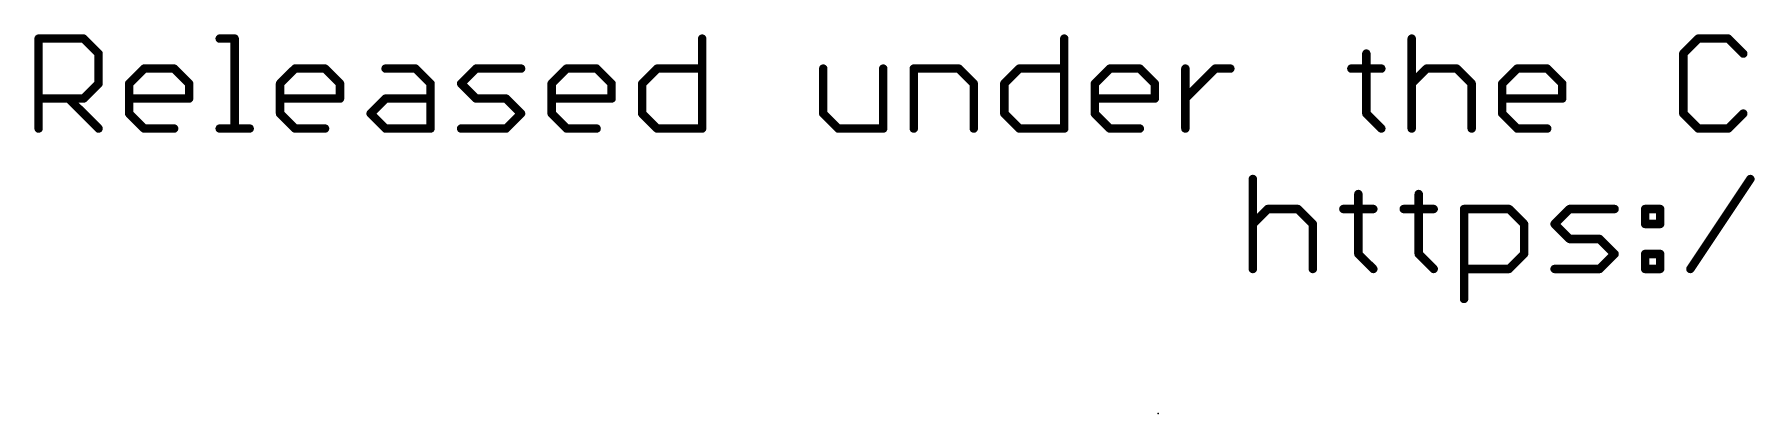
# Model space of a CAD drawing. Extents: x -33 to 74, y -18 to 36.
# Drawn here: x -33.3 to -2.19, y -17.78 to -10.92 of the extents above; entities that cross this region are included whole.
import ezdxf

# ---------------------------------------------------------------- set-up
doc = ezdxf.new("R2010")
doc.units = 0
doc.layers.add('23', color=53, linetype='CONTINUOUS')
doc.layers.add('51', color=53, linetype='CONTINUOUS')

msp = doc.modelspace()

# ---------------------------------------------------------------- linework, layer by layer
at = {"layer": '23'}
msp.add_point((-12.9765, -17.78), dxfattribs=at)
at = {"layer": '51', "const_width": 0.1524}
for points in [[(-33.2203, -12.6238), (-33.2203, -10.9968)], [(-33.2203, -10.9968), (-32.4068, -10.9968)], [(-32.4068, -10.9968), (-32.1356, -11.268)], [(-32.1356, -11.268), (-32.1356, -11.8103)], [(-29.9459, -10.9968), (-29.6748, -10.9968)], [(-29.6748, -10.9968), (-29.6748, -12.6238)], [(-21.2212, -10.9968), (-21.2212, -12.6238)], [(-14.6726, -10.9968), (-14.6726, -12.6238)], [(-9.2103, -11.268), (-9.2103, -12.3526)], [(-8.3901, -10.9968), (-8.3901, -12.6238)], [(-3.2074, -10.9968), (-3.4786, -11.268)], [(-3.4786, -11.268), (-3.4786, -12.3526)], [(-2.6651, -10.9968), (-3.2074, -10.9968)], [(-2.3939, -11.268), (-2.6651, -10.9968)], [(-31.5831, -11.8103), (-31.3119, -11.5391)], [(-31.3119, -11.5391), (-30.7696, -11.5391)], [(-30.7696, -11.5391), (-30.4984, -11.8103)], [(-28.8545, -11.8103), (-28.5833, -11.5391)], [(-28.5833, -11.5391), (-28.041, -11.5391)], [(-28.041, -11.5391), (-27.7698, -11.8103)], [(-26.9462, -11.5391), (-26.4039, -11.5391)], [(-26.4039, -11.5391), (-26.1327, -11.8103)], [(-25.5802, -11.8103), (-25.309, -11.5391)], [(-25.309, -11.5391), (-24.4955, -11.5391)], [(-23.943, -11.8103), (-23.6719, -11.5391)], [(-23.6719, -11.5391), (-23.1295, -11.5391)], [(-23.1295, -11.5391), (-22.8584, -11.8103)], [(-22.3059, -11.8103), (-22.0347, -11.5391)], [(-22.0347, -11.5391), (-21.2212, -11.5391)], [(-19.0316, -11.5391), (-19.0316, -12.3526)], [(-17.9469, -12.6238), (-17.9469, -11.5391)], [(-17.3944, -12.6238), (-17.3944, -11.5391)], [(-17.3944, -11.5391), (-16.5809, -11.5391)], [(-16.5809, -11.5391), (-16.3098, -11.8103)], [(-15.7573, -11.8103), (-15.4861, -11.5391)], [(-15.4861, -11.5391), (-14.6726, -11.5391)], [(-14.1201, -11.8103), (-13.8489, -11.5391)], [(-13.8489, -11.5391), (-13.3066, -11.5391)], [(-13.3066, -11.5391), (-13.0354, -11.8103)], [(-12.4829, -12.6238), (-12.4829, -11.5391)], [(-12.4829, -12.0815), (-11.9406, -11.5391)], [(-11.9406, -11.5391), (-11.6695, -11.5391)], [(-9.4815, -11.5391), (-8.9392, -11.5391)], [(-8.3901, -11.8103), (-8.1189, -11.5391)], [(-8.1189, -11.5391), (-7.5766, -11.5391)], [(-7.5766, -11.5391), (-7.3054, -11.8103)], [(-6.7529, -11.8103), (-6.4817, -11.5391)], [(-6.4817, -11.5391), (-5.9394, -11.5391)], [(-5.9394, -11.5391), (-5.6682, -11.8103)], [(-32.1356, -11.8103), (-32.4068, -12.0815)], [(-31.5831, -12.3526), (-31.5831, -11.8103)], [(-30.4984, -11.8103), (-30.4984, -12.0815)], [(-28.8545, -12.3526), (-28.8545, -11.8103)], [(-27.7698, -11.8103), (-27.7698, -12.0815)], [(-26.1327, -11.8103), (-26.1327, -12.6238)], [(-25.309, -12.0815), (-25.5802, -11.8103)], [(-23.943, -12.3526), (-23.943, -11.8103)], [(-22.8584, -11.8103), (-22.8584, -12.0815)], [(-22.3059, -12.3526), (-22.3059, -11.8103)], [(-16.3098, -11.8103), (-16.3098, -12.6238)], [(-15.7573, -12.3526), (-15.7573, -11.8103)], [(-14.1201, -12.3526), (-14.1201, -11.8103)], [(-13.0354, -11.8103), (-13.0354, -12.0815)], [(-7.3054, -11.8103), (-7.3054, -12.6238)], [(-6.7529, -12.3526), (-6.7529, -11.8103)], [(-5.6682, -11.8103), (-5.6682, -12.0815)], [(-32.4068, -12.0815), (-33.2203, -12.0815)], [(-32.6779, -12.0815), (-32.1356, -12.6238)], [(-30.4984, -12.0815), (-31.5831, -12.0815)], [(-27.7698, -12.0815), (-28.8545, -12.0815)], [(-27.2173, -12.3526), (-26.9462, -12.0815)], [(-26.9462, -12.0815), (-26.1327, -12.0815)], [(-24.7667, -12.0815), (-25.309, -12.0815)], [(-24.4955, -12.3526), (-24.7667, -12.0815)], [(-22.8584, -12.0815), (-23.943, -12.0815)], [(-13.0354, -12.0815), (-14.1201, -12.0815)], [(-5.6682, -12.0815), (-6.7529, -12.0815)], [(-31.3119, -12.6238), (-31.5831, -12.3526)], [(-28.5833, -12.6238), (-28.8545, -12.3526)], [(-26.9462, -12.6238), (-27.2173, -12.3526)], [(-24.7667, -12.6238), (-24.4955, -12.3526)], [(-23.6719, -12.6238), (-23.943, -12.3526)], [(-22.0347, -12.6238), (-22.3059, -12.3526)], [(-19.0316, -12.3526), (-18.7604, -12.6238)], [(-15.4861, -12.6238), (-15.7573, -12.3526)], [(-13.8489, -12.6238), (-14.1201, -12.3526)], [(-9.2103, -12.3526), (-8.9392, -12.6238)], [(-6.4817, -12.6238), (-6.7529, -12.3526)], [(-3.4786, -12.3526), (-3.2074, -12.6238)], [(-2.6651, -12.6238), (-2.3939, -12.3526)], [(-30.7696, -12.6238), (-31.3119, -12.6238)], [(-29.9459, -12.6238), (-29.4036, -12.6238)], [(-28.041, -12.6238), (-28.5833, -12.6238)], [(-26.1327, -12.6238), (-26.9462, -12.6238)], [(-25.5802, -12.6238), (-24.7667, -12.6238)], [(-23.1295, -12.6238), (-23.6719, -12.6238)], [(-21.2212, -12.6238), (-22.0347, -12.6238)], [(-18.7604, -12.6238), (-17.9469, -12.6238)], [(-14.6726, -12.6238), (-15.4861, -12.6238)], [(-13.3066, -12.6238), (-13.8489, -12.6238)], [(-5.9394, -12.6238), (-6.4817, -12.6238)], [(-3.2074, -12.6238), (-2.6651, -12.6238)], [(-11.2631, -13.5368), (-11.2631, -15.1638)], [(-3.3502, -15.1638), (-2.2655, -13.5368)], [(-9.3548, -13.808), (-9.3548, -14.8926)], [(-8.2633, -13.808), (-8.2633, -14.8926)], [(-11.2631, -14.3503), (-10.9919, -14.0791)], [(-10.9919, -14.0791), (-10.4496, -14.0791)], [(-10.4496, -14.0791), (-10.1784, -14.3503)], [(-10.1784, -14.3503), (-10.1784, -15.1638)], [(-9.6259, -14.0791), (-9.0836, -14.0791)], [(-8.5345, -14.0791), (-7.9922, -14.0791)], [(-7.4431, -15.7061), (-7.4431, -14.0791)], [(-7.4431, -14.0791), (-6.6296, -14.0791)], [(-6.6296, -14.0791), (-6.3584, -14.3503)], [(-6.3584, -14.3503), (-6.3584, -14.8926)], [(-5.8059, -14.3503), (-5.5347, -14.0791)], [(-5.5347, -14.6215), (-5.8059, -14.3503)], [(-5.5347, -14.0791), (-4.7213, -14.0791)], [(-4.1688, -14.0791), (-3.8976, -14.0791)], [(-4.1688, -14.3503), (-4.1688, -14.0791)], [(-3.8976, -14.3503), (-4.1688, -14.3503)], [(-3.8976, -14.0791), (-3.8976, -14.3503)], [(-4.9924, -14.6215), (-5.5347, -14.6215)], [(-4.7213, -14.8926), (-4.9924, -14.6215)], [(-9.3548, -14.8926), (-9.0836, -15.1638)], [(-8.2633, -14.8926), (-7.9922, -15.1638)], [(-6.3584, -14.8926), (-6.6296, -15.1638)], [(-4.9924, -15.1638), (-4.7213, -14.8926)], [(-4.1688, -14.8926), (-3.8976, -14.8926)], [(-4.1688, -15.1638), (-4.1688, -14.8926)], [(-3.8976, -14.8926), (-3.8976, -15.1638)], [(-6.6296, -15.1638), (-7.4431, -15.1638)], [(-5.8059, -15.1638), (-4.9924, -15.1638)], [(-3.8976, -15.1638), (-4.1688, -15.1638)]]:
    msp.add_lwpolyline(points, dxfattribs=at)
at = {"layer": '51', "const_width": 0.0762}
for points in [[(-33.1822, -10.9968, 1), (-33.2584, -10.9968)], [(-33.2203, -10.9587, 1), (-33.2203, -11.0349)], [(-32.3798, -10.9699, 1), (-32.4337, -11.0238)], [(-32.4068, -11.0349, 1), (-32.4068, -10.9587)], [(-32.0975, -11.268, 1), (-32.1737, -11.268)], [(-29.9459, -10.9587, 1), (-29.9459, -11.0349)], [(-29.6367, -10.9968, 1), (-29.7129, -10.9968)], [(-29.6748, -11.0349, 1), (-29.6748, -10.9587)], [(-21.1831, -10.9968, 1), (-21.2593, -10.9968)], [(-14.6345, -10.9968, 1), (-14.7107, -10.9968)], [(-9.1722, -11.268, 1), (-9.2484, -11.268)], [(-8.352, -10.9968, 1), (-8.4282, -10.9968)], [(-3.4405, -11.268, 1), (-3.5167, -11.268)], [(-3.2074, -10.9587, 1), (-3.2074, -11.0349)], [(-3.1805, -11.0238, 1), (-3.2344, -10.9699)], [(-2.6382, -10.9699, 1), (-2.692, -11.0238)], [(-2.6651, -11.0349, 1), (-2.6651, -10.9587)], [(-32.1625, -11.2949, 1), (-32.1087, -11.241)], [(-31.3119, -11.501, 1), (-31.3119, -11.5772)], [(-31.285, -11.5661, 1), (-31.3389, -11.5122)], [(-30.7427, -11.5122, 1), (-30.7965, -11.5661)], [(-30.7696, -11.5772, 1), (-30.7696, -11.501)], [(-28.5833, -11.501, 1), (-28.5833, -11.5772)], [(-28.5564, -11.5661, 1), (-28.6103, -11.5122)], [(-28.0141, -11.5122, 1), (-28.068, -11.5661)], [(-28.041, -11.5772, 1), (-28.041, -11.501)], [(-26.9462, -11.501, 1), (-26.9462, -11.5772)], [(-26.3769, -11.5122, 1), (-26.4308, -11.5661)], [(-26.4039, -11.5772, 1), (-26.4039, -11.501)], [(-25.309, -11.501, 1), (-25.309, -11.5772)], [(-25.2821, -11.5661, 1), (-25.336, -11.5122)], [(-24.4955, -11.5772, 1), (-24.4955, -11.501)], [(-23.6719, -11.501, 1), (-23.6719, -11.5772)], [(-23.6449, -11.5661, 1), (-23.6988, -11.5122)], [(-23.1026, -11.5122, 1), (-23.1565, -11.5661)], [(-23.1295, -11.5772, 1), (-23.1295, -11.501)], [(-22.0347, -11.501, 1), (-22.0347, -11.5772)], [(-22.0078, -11.5661, 1), (-22.0617, -11.5122)], [(-21.2212, -11.5772, 1), (-21.2212, -11.501)], [(-18.9935, -11.5391, 1), (-19.0697, -11.5391)], [(-17.9088, -11.5391, 1), (-17.985, -11.5391)], [(-17.3563, -11.5391, 1), (-17.4325, -11.5391)], [(-17.3944, -11.501, 1), (-17.3944, -11.5772)], [(-16.554, -11.5122, 1), (-16.6079, -11.5661)], [(-16.5809, -11.5772, 1), (-16.5809, -11.501)], [(-15.4861, -11.501, 1), (-15.4861, -11.5772)], [(-15.4592, -11.5661, 1), (-15.513, -11.5122)], [(-14.6726, -11.5772, 1), (-14.6726, -11.501)], [(-13.8489, -11.501, 1), (-13.8489, -11.5772)], [(-13.822, -11.5661, 1), (-13.8759, -11.5122)], [(-13.2797, -11.5122, 1), (-13.3335, -11.5661)], [(-13.3066, -11.5772, 1), (-13.3066, -11.501)], [(-12.4448, -11.5391, 1), (-12.521, -11.5391)], [(-11.9406, -11.501, 1), (-11.9406, -11.5772)], [(-11.9137, -11.5661, 1), (-11.9676, -11.5122)], [(-11.6695, -11.5772, 1), (-11.6695, -11.501)], [(-9.4815, -11.501, 1), (-9.4815, -11.5772)], [(-8.9392, -11.5772, 1), (-8.9392, -11.501)], [(-8.1189, -11.501, 1), (-8.1189, -11.5772)], [(-8.0919, -11.5661, 1), (-8.1458, -11.5122)], [(-7.5496, -11.5122, 1), (-7.6035, -11.5661)], [(-7.5766, -11.5772, 1), (-7.5766, -11.501)], [(-6.4817, -11.501, 1), (-6.4817, -11.5772)], [(-6.4548, -11.5661, 1), (-6.5087, -11.5122)], [(-5.9125, -11.5122, 1), (-5.9663, -11.5661)], [(-5.9394, -11.5772, 1), (-5.9394, -11.501)], [(-3.5055, -11.241, 1), (-3.4516, -11.2949)], [(-2.4209, -11.2949, 1), (-2.367, -11.241)], [(-32.1737, -11.8103, 1), (-32.0975, -11.8103)], [(-32.1087, -11.8372, 1), (-32.1625, -11.7834)], [(-31.545, -11.8103, 1), (-31.6212, -11.8103)], [(-31.61, -11.7834, 1), (-31.5562, -11.8372)], [(-30.4603, -11.8103, 1), (-30.5365, -11.8103)], [(-30.5254, -11.8372, 1), (-30.4715, -11.7834)], [(-28.8164, -11.8103, 1), (-28.8926, -11.8103)], [(-28.8814, -11.7834, 1), (-28.8276, -11.8372)], [(-27.7317, -11.8103, 1), (-27.8079, -11.8103)], [(-27.7968, -11.8372, 1), (-27.7429, -11.7834)], [(-26.0946, -11.8103, 1), (-26.1708, -11.8103)], [(-26.1596, -11.8372, 1), (-26.1057, -11.7834)], [(-25.5533, -11.7834, 1), (-25.6071, -11.8372)], [(-25.6071, -11.7834, 1), (-25.5533, -11.8372)], [(-23.9049, -11.8103, 1), (-23.9811, -11.8103)], [(-23.97, -11.7834, 1), (-23.9161, -11.8372)], [(-22.8203, -11.8103, 1), (-22.8965, -11.8103)], [(-22.8853, -11.8372, 1), (-22.8314, -11.7834)], [(-22.2678, -11.8103, 1), (-22.344, -11.8103)], [(-22.3328, -11.7834, 1), (-22.2789, -11.8372)], [(-16.2717, -11.8103, 1), (-16.3479, -11.8103)], [(-16.3367, -11.8372, 1), (-16.2828, -11.7834)], [(-15.7192, -11.8103, 1), (-15.7954, -11.8103)], [(-15.7842, -11.7834, 1), (-15.7303, -11.8372)], [(-14.082, -11.8103, 1), (-14.1582, -11.8103)], [(-14.147, -11.7834, 1), (-14.0932, -11.8372)], [(-12.9973, -11.8103, 1), (-13.0735, -11.8103)], [(-13.0624, -11.8372, 1), (-13.0085, -11.7834)], [(-8.417, -11.7834, 1), (-8.3631, -11.8372)], [(-7.2673, -11.8103, 1), (-7.3435, -11.8103)], [(-7.3323, -11.8372, 1), (-7.2785, -11.7834)], [(-6.7148, -11.8103, 1), (-6.791, -11.8103)], [(-6.7798, -11.7834, 1), (-6.726, -11.8372)], [(-5.6301, -11.8103, 1), (-5.7063, -11.8103)], [(-5.6952, -11.8372, 1), (-5.6413, -11.7834)], [(-33.2203, -12.0434, 1), (-33.2203, -12.1196)], [(-32.651, -12.0545, 1), (-32.7049, -12.1084)], [(-32.4337, -12.0545, 1), (-32.3798, -12.1084)], [(-32.4068, -12.1196, 1), (-32.4068, -12.0434)], [(-31.5831, -12.0434, 1), (-31.5831, -12.1196)], [(-30.5365, -12.0815, 1), (-30.4603, -12.0815)], [(-30.4984, -12.1196, 1), (-30.4984, -12.0434)], [(-28.8545, -12.0434, 1), (-28.8545, -12.1196)], [(-27.8079, -12.0815, 1), (-27.7317, -12.0815)], [(-27.7698, -12.1196, 1), (-27.7698, -12.0434)], [(-26.9462, -12.0434, 1), (-26.9462, -12.1196)], [(-26.9192, -12.1084, 1), (-26.9731, -12.0545)], [(-26.1327, -12.1196, 1), (-26.1327, -12.0434)], [(-25.309, -12.0434, 1), (-25.309, -12.1196)], [(-25.336, -12.1084, 1), (-25.2821, -12.0545)], [(-24.7398, -12.0545, 1), (-24.7936, -12.1084)], [(-24.7667, -12.1196, 1), (-24.7667, -12.0434)], [(-23.943, -12.0434, 1), (-23.943, -12.1196)], [(-22.8965, -12.0815, 1), (-22.8203, -12.0815)], [(-22.8584, -12.1196, 1), (-22.8584, -12.0434)], [(-14.1201, -12.0434, 1), (-14.1201, -12.1196)], [(-13.0735, -12.0815, 1), (-12.9973, -12.0815)], [(-13.0354, -12.1196, 1), (-13.0354, -12.0434)], [(-12.5099, -12.0545, 1), (-12.456, -12.1084)], [(-6.7529, -12.0434, 1), (-6.7529, -12.1196)], [(-5.7063, -12.0815, 1), (-5.6301, -12.0815)], [(-5.6682, -12.1196, 1), (-5.6682, -12.0434)], [(-31.5562, -12.3257, 1), (-31.61, -12.3796)], [(-31.6212, -12.3526, 1), (-31.545, -12.3526)], [(-28.8276, -12.3257, 1), (-28.8814, -12.3796)], [(-28.8926, -12.3526, 1), (-28.8164, -12.3526)], [(-27.1904, -12.3257, 1), (-27.2443, -12.3796)], [(-27.2443, -12.3257, 1), (-27.1904, -12.3796)], [(-24.4686, -12.3796, 1), (-24.5225, -12.3257)], [(-24.5225, -12.3796, 1), (-24.4686, -12.3257)], [(-23.9161, -12.3257, 1), (-23.97, -12.3796)], [(-23.9811, -12.3526, 1), (-23.9049, -12.3526)], [(-22.2789, -12.3257, 1), (-22.3328, -12.3796)], [(-22.344, -12.3526, 1), (-22.2678, -12.3526)], [(-19.0046, -12.3257, 1), (-19.0585, -12.3796)], [(-19.0697, -12.3526, 1), (-18.9935, -12.3526)], [(-15.7303, -12.3257, 1), (-15.7842, -12.3796)], [(-15.7954, -12.3526, 1), (-15.7192, -12.3526)], [(-14.0932, -12.3257, 1), (-14.147, -12.3796)], [(-14.1582, -12.3526, 1), (-14.082, -12.3526)], [(-9.1834, -12.3257, 1), (-9.2373, -12.3796)], [(-9.2484, -12.3526, 1), (-9.1722, -12.3526)], [(-6.726, -12.3257, 1), (-6.7798, -12.3796)], [(-6.791, -12.3526, 1), (-6.7148, -12.3526)], [(-3.4516, -12.3257, 1), (-3.5055, -12.3796)], [(-3.5167, -12.3526, 1), (-3.4405, -12.3526)], [(-2.367, -12.3796, 1), (-2.4209, -12.3257)], [(-33.2584, -12.6238, 1), (-33.1822, -12.6238)], [(-32.1625, -12.6507, 1), (-32.1087, -12.5969)], [(-31.3119, -12.5857, 1), (-31.3119, -12.6619)], [(-31.3389, -12.6507, 1), (-31.285, -12.5969)], [(-30.7696, -12.6619, 1), (-30.7696, -12.5857)], [(-29.9459, -12.5857, 1), (-29.9459, -12.6619)], [(-29.7129, -12.6238, 1), (-29.6367, -12.6238)], [(-29.4036, -12.6619, 1), (-29.4036, -12.5857)], [(-28.5833, -12.5857, 1), (-28.5833, -12.6619)], [(-28.6103, -12.6507, 1), (-28.5564, -12.5969)], [(-28.041, -12.6619, 1), (-28.041, -12.5857)], [(-26.9462, -12.5857, 1), (-26.9462, -12.6619)], [(-26.9731, -12.6507, 1), (-26.9192, -12.5969)], [(-26.1708, -12.6238, 1), (-26.0946, -12.6238)], [(-26.1327, -12.6619, 1), (-26.1327, -12.5857)], [(-25.5802, -12.5857, 1), (-25.5802, -12.6619)], [(-24.7936, -12.5969, 1), (-24.7398, -12.6507)], [(-24.7667, -12.6619, 1), (-24.7667, -12.5857)], [(-23.6719, -12.5857, 1), (-23.6719, -12.6619)], [(-23.6988, -12.6507, 1), (-23.6449, -12.5969)], [(-23.1295, -12.6619, 1), (-23.1295, -12.5857)], [(-22.0347, -12.5857, 1), (-22.0347, -12.6619)], [(-22.0617, -12.6507, 1), (-22.0078, -12.5969)], [(-21.2593, -12.6238, 1), (-21.1831, -12.6238)], [(-21.2212, -12.6619, 1), (-21.2212, -12.5857)], [(-18.7604, -12.5857, 1), (-18.7604, -12.6619)], [(-18.7873, -12.6507, 1), (-18.7335, -12.5969)], [(-17.985, -12.6238, 1), (-17.9088, -12.6238)], [(-17.9469, -12.6619, 1), (-17.9469, -12.5857)], [(-17.4325, -12.6238, 1), (-17.3563, -12.6238)], [(-16.3479, -12.6238, 1), (-16.2717, -12.6238)], [(-15.4861, -12.5857, 1), (-15.4861, -12.6619)], [(-15.513, -12.6507, 1), (-15.4592, -12.5969)], [(-14.7107, -12.6238, 1), (-14.6345, -12.6238)], [(-14.6726, -12.6619, 1), (-14.6726, -12.5857)], [(-13.8489, -12.5857, 1), (-13.8489, -12.6619)], [(-13.8759, -12.6507, 1), (-13.822, -12.5969)], [(-13.3066, -12.6619, 1), (-13.3066, -12.5857)], [(-12.521, -12.6238, 1), (-12.4448, -12.6238)], [(-8.9661, -12.6507, 1), (-8.9122, -12.5969)], [(-8.4282, -12.6238, 1), (-8.352, -12.6238)], [(-7.3435, -12.6238, 1), (-7.2673, -12.6238)], [(-6.4817, -12.5857, 1), (-6.4817, -12.6619)], [(-6.5087, -12.6507, 1), (-6.4548, -12.5969)], [(-5.9394, -12.6619, 1), (-5.9394, -12.5857)], [(-3.2074, -12.5857, 1), (-3.2074, -12.6619)], [(-3.2344, -12.6507, 1), (-3.1805, -12.5969)], [(-2.692, -12.5969, 1), (-2.6382, -12.6507)], [(-2.6651, -12.6619, 1), (-2.6651, -12.5857)], [(-11.225, -13.5368, 1), (-11.3012, -13.5368)], [(-2.2338, -13.5579, 1), (-2.2972, -13.5157)], [(-9.3167, -13.808, 1), (-9.3929, -13.808)], [(-8.2252, -13.808, 1), (-8.3014, -13.808)], [(-11.29, -14.3234, 1), (-11.2362, -14.3772)], [(-10.9919, -14.041, 1), (-10.9919, -14.1172)], [(-10.965, -14.1061, 1), (-11.0189, -14.0522)], [(-10.4227, -14.0522, 1), (-10.4765, -14.1061)], [(-10.4496, -14.1172, 1), (-10.4496, -14.041)], [(-10.1403, -14.3503, 1), (-10.2165, -14.3503)], [(-10.2054, -14.3772, 1), (-10.1515, -14.3234)], [(-9.6259, -14.041, 1), (-9.6259, -14.1172)], [(-9.0836, -14.1172, 1), (-9.0836, -14.041)], [(-8.5345, -14.041, 1), (-8.5345, -14.1172)], [(-7.9922, -14.1172, 1), (-7.9922, -14.041)], [(-7.405, -14.0791, 1), (-7.4812, -14.0791)], [(-7.4431, -14.041, 1), (-7.4431, -14.1172)], [(-6.6026, -14.0522, 1), (-6.6565, -14.1061)], [(-6.6296, -14.1172, 1), (-6.6296, -14.041)], [(-6.3203, -14.3503, 1), (-6.3965, -14.3503)], [(-6.3854, -14.3772, 1), (-6.3315, -14.3234)], [(-5.779, -14.3234, 1), (-5.8329, -14.3772)], [(-5.8329, -14.3234, 1), (-5.779, -14.3772)], [(-5.5347, -14.041, 1), (-5.5347, -14.1172)], [(-5.5078, -14.1061, 1), (-5.5617, -14.0522)], [(-4.7213, -14.1172, 1), (-4.7213, -14.041)], [(-4.1688, -14.041, 1), (-4.1688, -14.1172)], [(-4.1307, -14.0791, 1), (-4.2069, -14.0791)], [(-4.1688, -14.3122, 1), (-4.1688, -14.3884)], [(-3.8595, -14.0791, 1), (-3.9357, -14.0791)], [(-3.8976, -14.1172, 1), (-3.8976, -14.041)], [(-3.8976, -14.3884, 1), (-3.8976, -14.3122)], [(-5.5347, -14.5834, 1), (-5.5347, -14.6596)], [(-5.5617, -14.6484, 1), (-5.5078, -14.5945)], [(-4.9655, -14.5945, 1), (-5.0194, -14.6484)], [(-4.9924, -14.6596, 1), (-4.9924, -14.5834)], [(-4.2069, -14.3503, 1), (-4.1307, -14.3503)], [(-3.9357, -14.3503, 1), (-3.8595, -14.3503)], [(-9.3278, -14.8657, 1), (-9.3817, -14.9196)], [(-9.3929, -14.8926, 1), (-9.3167, -14.8926)], [(-8.2364, -14.8657, 1), (-8.2903, -14.9196)], [(-8.3014, -14.8926, 1), (-8.2252, -14.8926)], [(-6.3965, -14.8926, 1), (-6.3203, -14.8926)], [(-6.3315, -14.9196, 1), (-6.3853, -14.8657)], [(-4.6943, -14.9196, 1), (-4.7482, -14.8657)], [(-4.7482, -14.9196, 1), (-4.6943, -14.8657)], [(-4.1688, -14.8545, 1), (-4.1688, -14.9307)], [(-4.1307, -14.8926, 1), (-4.2069, -14.8926)], [(-3.8595, -14.8926, 1), (-3.9357, -14.8926)], [(-3.8976, -14.9307, 1), (-3.8976, -14.8545)], [(-11.3012, -15.1638, 1), (-11.225, -15.1638)], [(-10.2165, -15.1638, 1), (-10.1403, -15.1638)], [(-9.1106, -15.1907, 1), (-9.0567, -15.1369)], [(-8.0191, -15.1907, 1), (-7.9652, -15.1369)], [(-7.4431, -15.1257, 1), (-7.4431, -15.2019)], [(-6.6565, -15.1369, 1), (-6.6026, -15.1907)], [(-6.6296, -15.2019, 1), (-6.6296, -15.1257)], [(-5.8059, -15.1257, 1), (-5.8059, -15.2019)], [(-5.0194, -15.1369, 1), (-4.9655, -15.1907)], [(-4.9924, -15.2019, 1), (-4.9924, -15.1257)], [(-4.1688, -15.1257, 1), (-4.1688, -15.2019)], [(-4.2069, -15.1638, 1), (-4.1307, -15.1638)], [(-3.9357, -15.1638, 1), (-3.8595, -15.1638)], [(-3.8976, -15.2019, 1), (-3.8976, -15.1257)], [(-3.3819, -15.1427, 1), (-3.3185, -15.1849)], [(-7.4812, -15.7061, 1), (-7.405, -15.7061)]]:
    msp.add_lwpolyline(points, format="xyb", dxfattribs=at)

doc.saveas('drawing.dxf')
